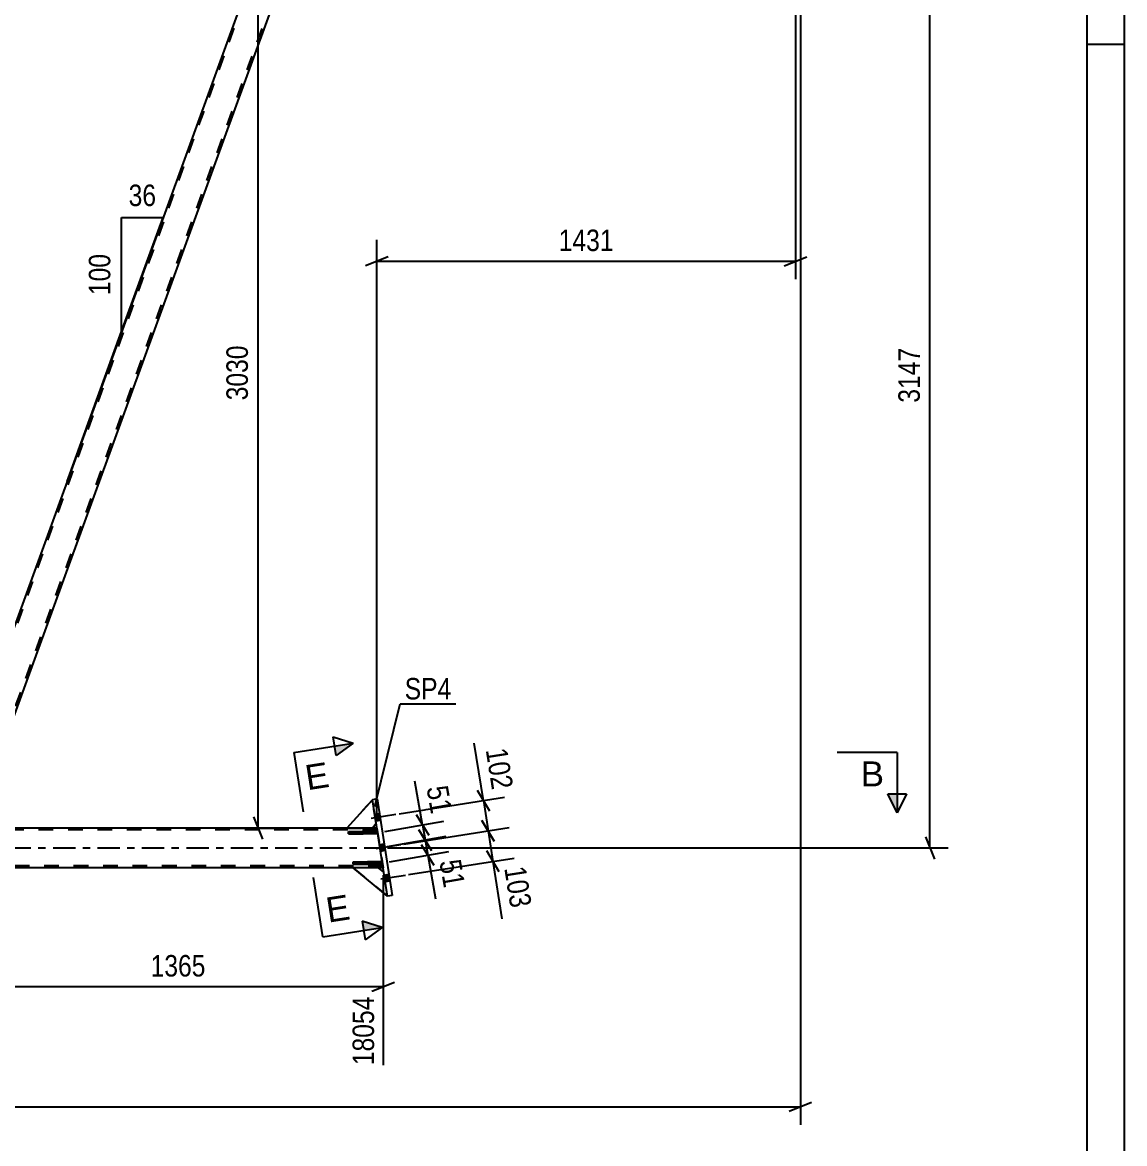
# Model space of a CAD drawing. Header units: millimetres. Extents: x 0 to 841, y 0 to 594.
# Drawn here: x 694.2 to 841, y 300.7 to 449.9 of the extents above; entities that cross this region are included whole.
import ezdxf

# ---------------------------------------------------------------- set-up
doc = ezdxf.new("R2010")
doc.units = ezdxf.units.MM
doc.linetypes.add('DXK_LINE_DOT2', pattern=[3.9198, 1.9599, -1.9599])
doc.linetypes.add('DXK_LINE_DOT3', pattern=[5.9187, 2.979, -0.9799, 0.9799, -0.9799])
doc.styles.add('Arial', font='arial.ttf', dxfattribs={"height": 0.2})
doc.styles.add('Arial Narrow', font='ARIALN.TTF', dxfattribs={"height": 0.2})

# ---------------------------------------------------------------- blocks, each defined once
blk = doc.blocks.new('Unknown-232924665-1133')
at = {"color": 5, "linetype": 'Continuous'}
for p, q in [((841, 0), (841, 594)), ((836, 5), (836, 589)), ((841, 447), (836, 447))]:
    blk.add_line(p, q, dxfattribs=at)
blk = doc.blocks.new('Bolt-232924665-2336 - 2333')
at = {"linetype": 'Continuous'}
for points in [[(741.92, 343.74), (741.78, 344.61), (741.15, 344.51), (741.29, 343.64)], [(741.92, 343.74), (741.78, 344.61), (741.15, 344.51), (741.29, 343.64)], [(741.92, 343.74), (741.78, 344.61), (741.15, 344.51), (741.29, 343.64)], [(742.55, 339.71), (742.41, 340.58), (741.78, 340.48), (741.92, 339.61)], [(742.55, 339.71), (742.41, 340.58), (741.78, 340.48), (741.92, 339.61)], [(743.19, 335.64), (743.05, 336.51), (742.42, 336.41), (742.56, 335.54)], [(743.19, 335.64), (743.05, 336.51), (742.42, 336.41), (742.56, 335.54)], [(743.19, 335.64), (743.05, 336.51), (742.42, 336.41), (742.56, 335.54)]]:
    blk.add_hatch(color=1, dxfattribs=at).paths.add_polyline_path(points)
at = {"color": 1, "linetype": 'Continuous'}
for p, q in [((740.7, 343.99), (743.98, 344.51)), ((740.7, 343.99), (743.98, 344.51)), ((740.7, 343.99), (743.98, 344.51)), ((741.15, 344.51), (741.78, 344.61)), ((741.15, 344.51), (741.78, 344.61)), ((741.15, 344.51), (741.78, 344.61)), ((741.29, 343.64), (741.92, 343.74)), ((741.29, 343.64), (741.92, 343.74)), ((741.29, 343.64), (741.92, 343.74)), ((741.34, 339.96), (744.62, 340.48)), ((741.34, 339.96), (744.62, 340.48)), ((741.78, 340.48), (742.41, 340.58)), ((741.78, 340.48), (742.41, 340.58)), ((741.92, 339.61), (742.55, 339.71)), ((741.92, 339.61), (742.55, 339.71)), ((741.98, 335.89), (745.26, 336.41)), ((741.98, 335.89), (745.26, 336.41)), ((741.98, 335.89), (745.26, 336.41)), ((742.42, 336.41), (743.05, 336.51)), ((742.42, 336.41), (743.05, 336.51)), ((742.42, 336.41), (743.05, 336.51)), ((742.56, 335.54), (743.19, 335.64)), ((742.56, 335.54), (743.19, 335.64)), ((742.56, 335.54), (743.19, 335.64))]:
    blk.add_line(p, q, dxfattribs=at)
blk = doc.blocks.new('Part-232924665-2421 - 2333')
at = {"color": 7, "linetype": 'DXK_LINE_DOT2'}
for p, q in [((741.48, 342.42), (65.02, 342.52)), ((740.84, 342.66), (737.44, 342.66)), ((741.44, 342.66), (742.27, 337.38)), ((742.23, 337.62), (65.02, 337.72)), ((741.67, 337.38), (738.27, 337.38))]:
    blk.add_line(p, q, dxfattribs=at)
at = {"color": 2, "linetype": 'Continuous'}
for p, q in [((737.44, 342.66), (606.97, 342.68)), ((741.44, 342.66), (740.84, 342.66)), ((738.27, 337.38), (606.97, 337.4)), ((742.27, 337.38), (741.67, 337.38))]:
    blk.add_line(p, q, dxfattribs=at)
at = {"color": 7, "linetype": 'DXK_LINE_DOT3'}
blk.add_line((65.02, 340.12), (741.85, 340.02), dxfattribs=at)
blk = doc.blocks.new('Part-232924665-2360 - 2333')
at = {"color": 2, "linetype": 'Continuous'}
for p, q in [((741.67, 337.38), (738.27, 337.38)), ((742.86, 333.6), (738.27, 337.38)), ((742.36, 336.79), (741.67, 337.38))]:
    blk.add_line(p, q, dxfattribs=at)
at = {"color": 7, "linetype": 'DXK_LINE_DOT2'}
for p, q in [((742.36, 336.79), (742.36, 336.79)), ((742.36, 336.79), (742.36, 336.79)), ((742.86, 333.6), (742.36, 336.79)), ((742.86, 333.6), (742.86, 333.6)), ((742.86, 333.6), (742.86, 333.6))]:
    blk.add_line(p, q, dxfattribs=at)
blk = doc.blocks.new('Part-232924665-2425 - 2333')
at = {"color": 7, "linetype": 'DXK_LINE_DOT2'}
for p, q in [((742.15, 338.17), (738.3, 338.17)), ((738.3, 338.17), (738.3, 337.85)), ((738.3, 337.85), (742.15, 337.85)), ((741.55, 337.85), (741.55, 338.17)), ((742.15, 337.85), (742.15, 338.17))]:
    blk.add_line(p, q, dxfattribs=at)
blk = doc.blocks.new('Part-232924665-2426 - 2333')
at = {"color": 7, "linetype": 'DXK_LINE_DOT2'}
for p, q in [((741.51, 342.2), (737.67, 342.2)), ((737.67, 342.2), (737.67, 341.88)), ((737.67, 341.88), (741.51, 341.88)), ((740.91, 341.88), (740.91, 342.2)), ((741.51, 341.88), (741.51, 342.2))]:
    blk.add_line(p, q, dxfattribs=at)
blk = doc.blocks.new('Part-232924665-2491 - 2333')
at = {"color": 2, "linetype": 'Continuous'}
for p, q in [((741.48, 346.54), (740.85, 346.44)), ((741.51, 342.19), (740.85, 346.44)), ((741.48, 346.54), (743.49, 333.7)), ((742.15, 338.16), (741.51, 342.19)), ((742.86, 333.6), (742.15, 338.16)), ((743.49, 333.7), (742.86, 333.6))]:
    blk.add_line(p, q, dxfattribs=at)
at = {"color": 7, "linetype": 'DXK_LINE_DOT2'}
for p, q in [((741.51, 342.19), (741.51, 342.19)), ((742.15, 338.16), (742.15, 338.16))]:
    blk.add_line(p, q, dxfattribs=at)
blk = doc.blocks.new('Part-232924665-2427 - 2333')
at = {"color": 2, "linetype": 'Continuous'}
for p, q in [((738.3, 337.85), (738.3, 338.17)), ((738.3, 338.17), (742.15, 338.17)), ((742.15, 337.85), (738.3, 337.85)), ((742.15, 338.17), (742.15, 337.85))]:
    blk.add_line(p, q, dxfattribs=at)
at = {"color": 7, "linetype": 'DXK_LINE_DOT2'}
for p, q in [((741.55, 337.85), (741.55, 338.17)), ((742.15, 338.17), (742.15, 338.17)), ((742.15, 338.17), (742.15, 338.17))]:
    blk.add_line(p, q, dxfattribs=at)
blk = doc.blocks.new('Part-232924665-2393 - 2333')
at = {"color": 7, "linetype": 'DXK_LINE_DOT2'}
for p, q in [((741.67, 337.38), (738.27, 337.38)), ((738.27, 337.38), (742.86, 333.6)), ((742.36, 336.79), (741.67, 337.38)), ((742.86, 333.6), (742.36, 336.79))]:
    blk.add_line(p, q, dxfattribs=at)
blk = doc.blocks.new('Part-232924665-2432 - 2333')
at = {"color": 7, "linetype": 'DXK_LINE_DOT2'}
for p, q in [((727.77, 463.88), (683.68, 342.76)), ((731.51, 463.88), (687.43, 342.76)), ((684.65, 346.13), (683.43, 342.76))]:
    blk.add_line(p, q, dxfattribs=at)
at = {"color": 2, "linetype": 'Continuous'}
for p, q in [((727.51, 463.88), (684.65, 346.13)), ((731.77, 463.88), (687.68, 342.76)), ((727.51, 463.88), (731.77, 463.88)), ((687.65, 342.76), (683.43, 342.76)), ((687.68, 342.76), (687.65, 342.76))]:
    blk.add_line(p, q, dxfattribs=at)
blk = doc.blocks.new('Part-232924665-2539 - 2333')
at = {"color": 2, "linetype": 'Continuous'}
for p, q in [((737.67, 341.88), (737.67, 342.2)), ((737.67, 342.2), (741.51, 342.2)), ((741.51, 341.88), (737.67, 341.88)), ((741.51, 342.2), (741.51, 341.88))]:
    blk.add_line(p, q, dxfattribs=at)
at = {"color": 7, "linetype": 'DXK_LINE_DOT2'}
for p, q in [((740.91, 341.88), (740.91, 342.2)), ((741.51, 342.2), (741.51, 342.2)), ((741.51, 342.2), (741.51, 342.2))]:
    blk.add_line(p, q, dxfattribs=at)
blk = doc.blocks.new('Part-232924665-2540 - 2333')
at = {"color": 7, "linetype": 'DXK_LINE_DOT2'}
for p, q in [((740.85, 346.44), (737.44, 342.66)), ((741.35, 343.26), (740.85, 346.44)), ((737.44, 342.66), (740.84, 342.66)), ((740.84, 342.66), (741.35, 343.26))]:
    blk.add_line(p, q, dxfattribs=at)
blk = doc.blocks.new('Part-232924665-2541 - 2333')
at = {"color": 2, "linetype": 'Continuous'}
for p, q in [((740.85, 346.44), (737.44, 342.66)), ((740.84, 342.66), (737.44, 342.66)), ((741.35, 343.26), (740.84, 342.66))]:
    blk.add_line(p, q, dxfattribs=at)
at = {"color": 7, "linetype": 'DXK_LINE_DOT2'}
for p, q in [((741.35, 343.26), (740.85, 346.44)), ((740.85, 346.44), (740.85, 346.44)), ((740.85, 346.44), (740.85, 346.44)), ((741.35, 343.26), (741.35, 343.26)), ((741.35, 343.26), (741.35, 343.26))]:
    blk.add_line(p, q, dxfattribs=at)
blk = doc.blocks.new('StraightDimension-232924665-15756 - 2333')
at = {"color": 7, "linetype": 'Continuous'}
for p, q in [((815.69, 464.38), (814.49, 467.38)), ((798.19, 465.88), (817.49, 465.88)), ((815.09, 340.02), (815.09, 465.88)), ((814.49, 341.52), (815.69, 338.52)), ((742.87, 340.02), (817.49, 340.02))]:
    blk.add_line(p, q, dxfattribs=at)
at = {"color": 0}
blk.add_wipeout([(814.34, 407.21), (810.14, 407.21), (810.14, 398.7), (814.34, 398.7)], dxfattribs=at)
at = {"color": 3, "style": 'Arial Narrow'}
blk.add_text('3147', height=2.863, rotation=90.0002, dxfattribs=at).set_placement((813.74, 399.3))
blk = doc.blocks.new('StraightDimension-232924665-15743 - 2333')
at = {"color": 7, "linetype": 'Continuous'}
for p, q in [((747.03, 342.45), (748.73, 339.7)), ((742.85, 340.2), (750.69, 341.57)), ((749.08, 337.7), (747.38, 340.45)), ((747.88, 341.08), (748.23, 339.07)), ((743.13, 338.18), (751.04, 339.56))]:
    blk.add_line(p, q, dxfattribs=at)
at = {"color": 0}
blk.add_wipeout([(749.9, 333.9), (754.04, 334.63), (753.2, 339.41), (749.06, 338.69)], dxfattribs=at)
at = {"color": 7, "linetype": 'Continuous'}
blk.add_line((748.23, 339.07), (749.25, 333.26), dxfattribs=at)
blk.add_line((748.23, 339.07), (749.25, 333.26), dxfattribs=at)
at = {"color": 3, "style": 'Arial Narrow'}
blk.add_text('51', height=2.863, rotation=-80.0766, dxfattribs=at).set_placement((749.76, 338.2))
blk = doc.blocks.new('StraightDimension-232924665-15744 - 2333')
at = {"color": 7, "linetype": 'Continuous'}
for p, q in [((742.5, 342.21), (750.34, 343.58)), ((746.68, 344.47), (748.38, 341.72)), ((748.73, 339.7), (747.03, 342.45)), ((747.53, 343.09), (747.88, 341.08)), ((742.85, 340.2), (750.69, 341.57))]:
    blk.add_line(p, q, dxfattribs=at)
at = {"color": 0}
blk.add_wipeout([(748.18, 343.74), (752.32, 344.46), (751.48, 349.25), (747.34, 348.52)], dxfattribs=at)
at = {"color": 7, "linetype": 'Continuous'}
blk.add_line((747.53, 343.09), (746.51, 348.91), dxfattribs=at)
blk.add_line((747.53, 343.09), (746.51, 348.91), dxfattribs=at)
at = {"color": 3, "style": 'Arial Narrow'}
blk.add_text('51', height=2.863, rotation=-80.0766, dxfattribs=at).set_placement((748.04, 348.03))
blk = doc.blocks.new('StraightDimension-232924665-15762 - 2333')
at = {"color": 7, "linetype": 'Continuous'}
for p, q in [((797.19, 462.88), (797.19, 415.74)), ((741.44, 343.66), (741.44, 420.99)), ((742.94, 418.74), (739.94, 417.54)), ((741.44, 418.14), (797.19, 418.14)), ((795.69, 417.54), (798.69, 418.74))]:
    blk.add_line(p, q, dxfattribs=at)
at = {"color": 0}
blk.add_wipeout([(773.57, 418.89), (773.57, 423.09), (765.06, 423.09), (765.06, 418.89)], dxfattribs=at)
at = {"color": 3, "style": 'Arial Narrow'}
blk.add_text('1431', height=2.863, dxfattribs=at).set_placement((765.66, 419.49))
blk = doc.blocks.new('StraightDimension-232924665-15771 - 2333')
at = {"color": 7, "linetype": 'Continuous'}
for p, q in [((726.22, 462.38), (725.02, 465.38)), ((730.85, 463.88), (722.77, 463.88)), ((725.62, 342.67), (725.62, 463.88)), ((725.02, 344.17), (726.22, 341.17)), ((720.2, 342.67), (728.02, 342.67))]:
    blk.add_line(p, q, dxfattribs=at)
at = {"color": 0}
blk.add_wipeout([(724.87, 407.53), (720.67, 407.53), (720.67, 399.02), (724.87, 399.02)], dxfattribs=at)
at = {"color": 3, "style": 'Arial Narrow'}
blk.add_text('3030', height=2.863, rotation=90.0002, dxfattribs=at).set_placement((724.27, 399.62))
blk = doc.blocks.new('StraightDimension-232924665-15851 - 2333')
at = {"color": 7, "linetype": 'Continuous'}
for p, q in [((797.83, 458.38), (797.83, 303.17)), ((796.33, 304.97), (799.33, 306.17)), ((49.08, 305.57), (797.83, 305.57))]:
    blk.add_line(p, q, dxfattribs=at)
blk = doc.blocks.new('StraightDimension-232924665-15862 - 2333')
at = {"color": 7, "linetype": 'Continuous'}
for p, q in [((687.68, 341.76), (687.68, 311.1)), ((742.27, 336.38), (742.27, 311.1)), ((689.18, 322.15), (686.18, 320.95)), ((687.68, 321.55), (742.27, 321.55)), ((740.77, 320.95), (743.77, 322.15))]:
    blk.add_line(p, q, dxfattribs=at)
at = {"color": 0}
blk.add_wipeout([(719.23, 322.3), (719.23, 326.5), (710.72, 326.5), (710.72, 322.3)], dxfattribs=at)
at = {"color": 3, "style": 'Arial Narrow'}
blk.add_text('1365', height=2.863, dxfattribs=at).set_placement((711.32, 322.9))
at = {"color": 0, "linetype": 'Continuous'}
blk.add_wipeout([(741.67, 320.85), (737.47, 320.85), (737.47, 310.5), (741.67, 310.5)], dxfattribs=at)
at = {"color": 3, "linetype": 'Continuous', "style": 'Arial Narrow'}
blk.add_text('18054', height=2.863, rotation=90.0002, dxfattribs=at).set_placement((741.07, 311.1))
blk = doc.blocks.new('AngleDimension-232924665-17011 - 2333')
at = {"color": 7, "linetype": 'Continuous'}
for p, q in [((707.45, 423.98), (712.99, 423.98)), ((707.45, 408.76), (712.99, 423.98)), ((707.45, 408.76), (707.45, 423.98)), ((700.19, 388.82), (707.45, 408.76))]:
    blk.add_line(p, q, dxfattribs=at)
at = {"color": 0}
for points in [[(712.65, 424.88), (712.65, 429.08), (707.79, 429.08), (707.79, 424.88)], [(706.55, 419.71), (702.35, 419.71), (702.35, 413.03), (706.55, 413.03)]]:
    blk.add_wipeout(points, dxfattribs=at)
at = {"color": 3, "style": 'Arial Narrow'}
blk.add_text('36', height=2.863, dxfattribs=at).set_placement((708.39, 425.48))
blk.add_text('100', height=2.863, rotation=90.0002, dxfattribs=at).set_placement((705.95, 413.63))
blk = doc.blocks.new('StraightDimension-232924665-28834 - 2333')
at = {"color": 7, "linetype": 'Continuous'}
for p, q in [((755.43, 343.69), (757.08, 340.92)), ((745.03, 340.54), (759.07, 342.75)), ((756.26, 342.3), (756.9, 338.23)), ((757.72, 336.85), (756.07, 339.62)), ((745.67, 336.47), (759.71, 338.68))]:
    blk.add_line(p, q, dxfattribs=at)
at = {"color": 0}
blk.add_wipeout([(758.75, 331.23), (762.9, 331.88), (761.87, 338.48), (757.72, 337.83)], dxfattribs=at)
at = {"color": 7, "linetype": 'Continuous'}
blk.add_line((756.9, 338.23), (758.09, 330.59), dxfattribs=at)
blk.add_line((756.9, 338.23), (758.09, 330.59), dxfattribs=at)
at = {"color": 3, "style": 'Arial Narrow'}
blk.add_text('103', height=2.863, rotation=-81.0793, dxfattribs=at).set_placement((758.4, 337.33))
blk = doc.blocks.new('StraightDimension-232924665-28835 - 2333')
at = {"color": 7, "linetype": 'Continuous'}
for p, q in [((744.4, 344.57), (758.44, 346.78)), ((754.8, 347.72), (756.45, 344.95)), ((755.62, 346.33), (756.26, 342.3)), ((757.08, 340.92), (755.43, 343.69)), ((745.03, 340.54), (759.07, 342.75))]:
    blk.add_line(p, q, dxfattribs=at)
at = {"color": 0}
blk.add_wipeout([(756.28, 346.97), (760.43, 347.62), (759.4, 354.22), (755.25, 353.57)], dxfattribs=at)
at = {"color": 7, "linetype": 'Continuous'}
blk.add_line((755.62, 346.33), (754.42, 353.98), dxfattribs=at)
blk.add_line((755.62, 346.33), (754.42, 353.98), dxfattribs=at)
at = {"color": 3, "style": 'Arial Narrow'}
blk.add_text('102', height=2.863, rotation=-81.0793, dxfattribs=at).set_placement((755.93, 353.07))
blk = doc.blocks.new('Mark-232924665-2487 - 2333')
at = {"color": 0}
blk.add_wipeout([(751.36, 359.79), (751.36, 362.79), (745.15, 362.79), (745.15, 359.79)], dxfattribs=at)
blk.add_wipeout([(751.36, 359.79), (751.36, 362.79), (745.15, 362.79), (745.15, 359.79)], dxfattribs=at)
at = {"color": 30, "linetype": 'Continuous'}
for p, q in [((741.17, 345.53), (744.55, 359.19)), ((744.55, 359.19), (751.96, 359.19))]:
    blk.add_line(p, q, dxfattribs=at)
at = {"color": 3, "style": 'Arial Narrow'}
blk.add_text('SP4', height=2.863, dxfattribs=at).set_placement((745.15, 359.79))
blk = doc.blocks.new('SectionMark-232924665-3427 - 2333')
at = {"linetype": 'Continuous'}
blk.add_hatch(color=6, dxfattribs=at).paths.add_polyline_path([(809.47, 347.21), (810.72, 347.21), (810.72, 344.71)])
at = {"color": 6, "linetype": 'Continuous'}
for p, q in [((810.72, 352.71), (802.72, 352.71)), ((810.72, 352.71), (810.72, 344.71)), ((809.47, 347.21), (811.97, 347.21)), ((810.72, 344.71), (809.47, 347.21)), ((811.97, 347.21), (810.72, 344.71))]:
    blk.add_line(p, q, dxfattribs=at)
at = {"color": 0, "linetype": 'Continuous'}
blk.add_wipeout([(808.97, 348.21), (808.97, 351.71), (805.86, 351.71), (805.86, 348.21)], dxfattribs=at)
at = {"color": 3, "linetype": 'Continuous', "style": 'Arial'}
blk.add_text('B', height=3.34, dxfattribs=at).set_placement((805.86, 348.21))
blk = doc.blocks.new('SectionMark-232924665-10536 - 2333')
at = {"linetype": 'Continuous'}
blk.add_hatch(color=6, dxfattribs=at).paths.add_polyline_path([(739.67, 329.03), (739.48, 330.26), (742.14, 329.41)])
at = {"color": 6, "linetype": 'Continuous'}
for p, q in [((730.39, 352.72), (738.29, 353.96)), ((735.63, 354.8), (738.29, 353.96)), ((738.29, 353.96), (736.01, 352.33)), ((742.14, 329.41), (739.48, 330.26)), ((739.48, 330.26), (739.87, 327.79)), ((742.14, 329.41), (739.87, 327.79))]:
    blk.add_line(p, q, dxfattribs=at)
at = {"color": 0, "linetype": 'Continuous'}
for points in [[(735.26, 348.17), (734.72, 351.62), (731.65, 351.14), (732.19, 347.69)], [(738.03, 330.54), (737.49, 334), (734.41, 333.51), (734.96, 330.06)]]:
    blk.add_wipeout(points, dxfattribs=at)
at = {"linetype": 'Continuous'}
blk.add_hatch(color=6, dxfattribs=at).paths.add_polyline_path([(736.01, 352.33), (735.82, 353.57), (738.29, 353.96)])
at = {"color": 6, "linetype": 'Continuous'}
for p, q in [((736.01, 352.33), (735.63, 354.8)), ((730.39, 352.72), (731.63, 344.81)), ((734.24, 328.17), (733, 336.08)), ((734.24, 328.17), (742.14, 329.41))]:
    blk.add_line(p, q, dxfattribs=at)
at = {"color": 3, "linetype": 'Continuous', "style": 'Arial'}
for p in [(732.19, 347.69), (734.96, 330.06)]:
    blk.add_text('E', height=3.34, rotation=8.921, dxfattribs=at).set_placement(p)

msp = doc.modelspace()

# ---------------------------------------------------------------- block references
for name in ['Unknown-232924665-1133', 'Part-232924665-2432 - 2333', 'Part-232924665-2540 - 2333', 'Part-232924665-2541 - 2333', 'Part-232924665-2491 - 2333', 'Bolt-232924665-2336 - 2333', 'Part-232924665-2421 - 2333', 'Part-232924665-2426 - 2333', 'Part-232924665-2539 - 2333', 'Part-232924665-2360 - 2333', 'Part-232924665-2393 - 2333', 'Part-232924665-2425 - 2333', 'Part-232924665-2427 - 2333']:
    msp.add_blockref(name, (0, 0))

# ---------------------------------------------------------------- next in the draw order: block references
for name in ['StraightDimension-232924665-15756 - 2333', 'StraightDimension-232924665-15771 - 2333']:
    msp.add_blockref(name, (0, 0))

# ---------------------------------------------------------------- next in the draw order: block references
msp.add_blockref('StraightDimension-232924665-15743 - 2333', (0, 0))

# ---------------------------------------------------------------- next in the draw order: block references
msp.add_blockref('StraightDimension-232924665-15744 - 2333', (0, 0))

# ---------------------------------------------------------------- next in the draw order: block references
msp.add_blockref('StraightDimension-232924665-15762 - 2333', (0, 0))

# ---------------------------------------------------------------- next in the draw order: block references
msp.add_blockref('StraightDimension-232924665-15851 - 2333', (0, 0))

# ---------------------------------------------------------------- next in the draw order: block references
for name in ['AngleDimension-232924665-17011 - 2333', 'StraightDimension-232924665-28834 - 2333', 'StraightDimension-232924665-15862 - 2333']:
    msp.add_blockref(name, (0, 0))

# ---------------------------------------------------------------- next in the draw order: block references
msp.add_blockref('StraightDimension-232924665-28835 - 2333', (0, 0))

# ---------------------------------------------------------------- next in the draw order: block references
msp.add_blockref('Mark-232924665-2487 - 2333', (0, 0))

# ---------------------------------------------------------------- next in the draw order: block references
msp.add_blockref('SectionMark-232924665-3427 - 2333', (0, 0))

# ---------------------------------------------------------------- next in the draw order: block references
msp.add_blockref('SectionMark-232924665-10536 - 2333', (0, 0))

doc.saveas('drawing.dxf')
